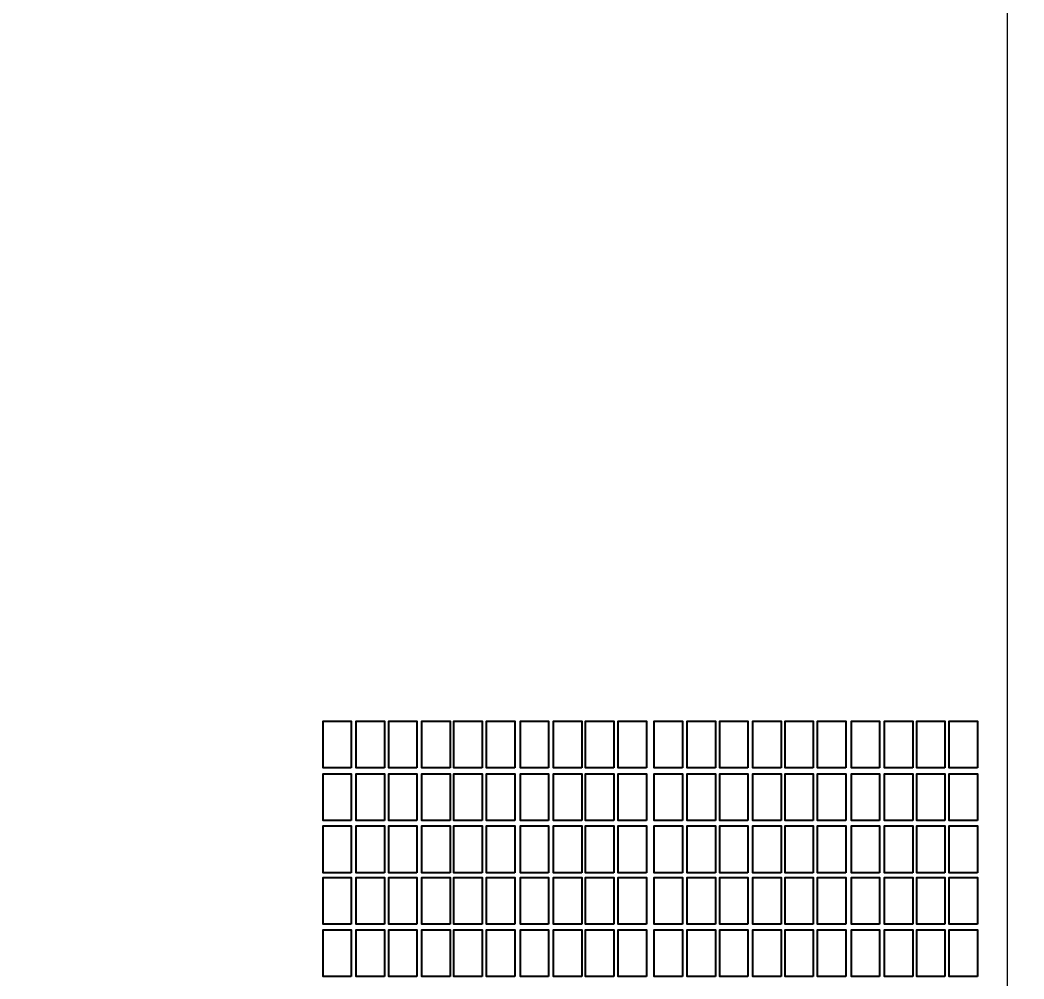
# Model space of a CAD drawing. Header units: metres. Extents: x 256329 to 886268, y -249371 to 355.
# Drawn here: x 284194.1 to 284302, y -1256.5 to -1153.4 of the extents above; entities that cross this region are included whole.
import ezdxf

# ---------------------------------------------------------------- set-up
doc = ezdxf.new("R2010")
doc.units = ezdxf.units.M
doc.header["$MEASUREMENT"] = 0
doc.linetypes.add('CONTINULUS', pattern=[0])
doc.layers.get('0').update_dxf_attribs({"lineweight": 18})
doc.layers.add('PARKING_UNIT', color=7, linetype='Continuous')

msp = doc.modelspace()

# ---------------------------------------------------------------- linework, layer by layer
msp.add_lwpolyline([(283932.142067, -896.325846), (284300.184425, -896.325846), (284300.184425, -1354.365052), (283932.142067, -1354.365052)], close=True)
at = {"layer": 'PARKING_UNIT', "color": 3, "linetype": 'CONTINULUS', "ltscale": 0.05}
for points in [[(284229.691476, -1233.816487), (284226.671476, -1233.816487), (284226.671476, -1228.796487), (284229.691476, -1228.796487), (284229.691476, -1233.816487)], [(284233.246193, -1233.816487), (284230.226193, -1233.816487), (284230.226193, -1228.796487), (284233.246193, -1228.796487), (284233.246193, -1233.816487)], [(284236.742128, -1233.816487), (284233.722128, -1233.816487), (284233.722128, -1228.796487), (284236.742128, -1228.796487), (284236.742128, -1233.816487)], [(284240.296845, -1233.816487), (284237.276845, -1233.816487), (284237.276845, -1228.796487), (284240.296845, -1228.796487), (284240.296845, -1233.816487)], [(284243.74575, -1233.816487), (284240.72575, -1233.816487), (284240.72575, -1228.796487), (284243.74575, -1228.796487), (284243.74575, -1233.816487)], [(284247.247561, -1233.816487), (284244.227561, -1233.816487), (284244.227561, -1228.796487), (284247.247561, -1228.796487), (284247.247561, -1233.816487)], [(284250.892392, -1233.816487), (284247.872392, -1233.816487), (284247.872392, -1228.796487), (284250.892392, -1228.796487), (284250.892392, -1233.816487)], [(284254.447109, -1233.816487), (284251.427109, -1233.816487), (284251.427109, -1228.796487), (284254.447109, -1228.796487), (284254.447109, -1233.816487)], [(284257.896014, -1233.816487), (284254.876014, -1233.816487), (284254.876014, -1228.796487), (284257.896014, -1228.796487), (284257.896014, -1233.816487)], [(284261.397825, -1233.816487), (284258.377825, -1233.816487), (284258.377825, -1228.796487), (284261.397825, -1228.796487), (284261.397825, -1233.816487)], [(284265.267076, -1233.816487), (284262.247076, -1233.816487), (284262.247076, -1228.796487), (284265.267076, -1228.796487), (284265.267076, -1233.816487)], [(284268.821793, -1233.816487), (284265.801793, -1233.816487), (284265.801793, -1228.796487), (284268.821793, -1228.796487), (284268.821793, -1233.816487)], [(284272.317728, -1233.816487), (284269.297728, -1233.816487), (284269.297728, -1228.796487), (284272.317728, -1228.796487), (284272.317728, -1233.816487)], [(284275.872445, -1233.816487), (284272.852445, -1233.816487), (284272.852445, -1228.796487), (284275.872445, -1228.796487), (284275.872445, -1233.816487)], [(284279.32135, -1233.816487), (284276.30135, -1233.816487), (284276.30135, -1228.796487), (284279.32135, -1228.796487), (284279.32135, -1233.816487)], [(284282.823161, -1233.816487), (284279.803161, -1233.816487), (284279.803161, -1228.796487), (284282.823161, -1228.796487), (284282.823161, -1233.816487)], [(284286.467992, -1233.816487), (284283.447992, -1233.816487), (284283.447992, -1228.796487), (284286.467992, -1228.796487), (284286.467992, -1233.816487)], [(284290.022709, -1233.816487), (284287.002709, -1233.816487), (284287.002709, -1228.796487), (284290.022709, -1228.796487), (284290.022709, -1233.816487)], [(284293.471614, -1233.816487), (284290.451614, -1233.816487), (284290.451614, -1228.796487), (284293.471614, -1228.796487), (284293.471614, -1233.816487)], [(284296.973425, -1233.816487), (284293.953425, -1233.816487), (284293.953425, -1228.796487), (284296.973425, -1228.796487), (284296.973425, -1233.816487)], [(284229.691476, -1239.486222), (284226.671476, -1239.486222), (284226.671476, -1234.466222), (284229.691476, -1234.466222), (284229.691476, -1239.486222)], [(284233.246193, -1239.486222), (284230.226193, -1239.486222), (284230.226193, -1234.466222), (284233.246193, -1234.466222), (284233.246193, -1239.486222)], [(284236.742128, -1239.486222), (284233.722128, -1239.486222), (284233.722128, -1234.466222), (284236.742128, -1234.466222), (284236.742128, -1239.486222)], [(284240.296845, -1239.486222), (284237.276845, -1239.486222), (284237.276845, -1234.466222), (284240.296845, -1234.466222), (284240.296845, -1239.486222)], [(284243.74575, -1239.486222), (284240.72575, -1239.486222), (284240.72575, -1234.466222), (284243.74575, -1234.466222), (284243.74575, -1239.486222)], [(284247.247561, -1239.486222), (284244.227561, -1239.486222), (284244.227561, -1234.466222), (284247.247561, -1234.466222), (284247.247561, -1239.486222)], [(284250.892392, -1239.486222), (284247.872392, -1239.486222), (284247.872392, -1234.466222), (284250.892392, -1234.466222), (284250.892392, -1239.486222)], [(284254.447109, -1239.486222), (284251.427109, -1239.486222), (284251.427109, -1234.466222), (284254.447109, -1234.466222), (284254.447109, -1239.486222)], [(284257.896014, -1239.486222), (284254.876014, -1239.486222), (284254.876014, -1234.466222), (284257.896014, -1234.466222), (284257.896014, -1239.486222)], [(284261.397825, -1239.486222), (284258.377825, -1239.486222), (284258.377825, -1234.466222), (284261.397825, -1234.466222), (284261.397825, -1239.486222)], [(284265.267076, -1239.486222), (284262.247076, -1239.486222), (284262.247076, -1234.466222), (284265.267076, -1234.466222), (284265.267076, -1239.486222)], [(284268.821793, -1239.486222), (284265.801793, -1239.486222), (284265.801793, -1234.466222), (284268.821793, -1234.466222), (284268.821793, -1239.486222)], [(284272.317728, -1239.486222), (284269.297728, -1239.486222), (284269.297728, -1234.466222), (284272.317728, -1234.466222), (284272.317728, -1239.486222)], [(284275.872445, -1239.486222), (284272.852445, -1239.486222), (284272.852445, -1234.466222), (284275.872445, -1234.466222), (284275.872445, -1239.486222)], [(284279.32135, -1239.486222), (284276.30135, -1239.486222), (284276.30135, -1234.466222), (284279.32135, -1234.466222), (284279.32135, -1239.486222)], [(284282.823161, -1239.486222), (284279.803161, -1239.486222), (284279.803161, -1234.466222), (284282.823161, -1234.466222), (284282.823161, -1239.486222)], [(284286.467992, -1239.486222), (284283.447992, -1239.486222), (284283.447992, -1234.466222), (284286.467992, -1234.466222), (284286.467992, -1239.486222)], [(284290.022709, -1239.486222), (284287.002709, -1239.486222), (284287.002709, -1234.466222), (284290.022709, -1234.466222), (284290.022709, -1239.486222)], [(284293.471614, -1239.486222), (284290.451614, -1239.486222), (284290.451614, -1234.466222), (284293.471614, -1234.466222), (284293.471614, -1239.486222)], [(284296.973425, -1239.486222), (284293.953425, -1239.486222), (284293.953425, -1234.466222), (284296.973425, -1234.466222), (284296.973425, -1239.486222)], [(284229.691476, -1245.092117), (284226.671476, -1245.092117), (284226.671476, -1240.072117), (284229.691476, -1240.072117), (284229.691476, -1245.092117)], [(284233.246193, -1245.092117), (284230.226193, -1245.092117), (284230.226193, -1240.072117), (284233.246193, -1240.072117), (284233.246193, -1245.092117)], [(284236.742128, -1245.092117), (284233.722128, -1245.092117), (284233.722128, -1240.072117), (284236.742128, -1240.072117), (284236.742128, -1245.092117)], [(284240.296845, -1245.092117), (284237.276845, -1245.092117), (284237.276845, -1240.072117), (284240.296845, -1240.072117), (284240.296845, -1245.092117)], [(284243.74575, -1245.092117), (284240.72575, -1245.092117), (284240.72575, -1240.072117), (284243.74575, -1240.072117), (284243.74575, -1245.092117)], [(284247.247561, -1245.092117), (284244.227561, -1245.092117), (284244.227561, -1240.072117), (284247.247561, -1240.072117), (284247.247561, -1245.092117)], [(284250.892392, -1245.092117), (284247.872392, -1245.092117), (284247.872392, -1240.072117), (284250.892392, -1240.072117), (284250.892392, -1245.092117)], [(284254.447109, -1245.092117), (284251.427109, -1245.092117), (284251.427109, -1240.072117), (284254.447109, -1240.072117), (284254.447109, -1245.092117)], [(284257.896014, -1245.092117), (284254.876014, -1245.092117), (284254.876014, -1240.072117), (284257.896014, -1240.072117), (284257.896014, -1245.092117)], [(284261.397825, -1245.092117), (284258.377825, -1245.092117), (284258.377825, -1240.072117), (284261.397825, -1240.072117), (284261.397825, -1245.092117)], [(284265.267076, -1245.092117), (284262.247076, -1245.092117), (284262.247076, -1240.072117), (284265.267076, -1240.072117), (284265.267076, -1245.092117)], [(284268.821793, -1245.092117), (284265.801793, -1245.092117), (284265.801793, -1240.072117), (284268.821793, -1240.072117), (284268.821793, -1245.092117)], [(284272.317728, -1245.092117), (284269.297728, -1245.092117), (284269.297728, -1240.072117), (284272.317728, -1240.072117), (284272.317728, -1245.092117)], [(284275.872445, -1245.092117), (284272.852445, -1245.092117), (284272.852445, -1240.072117), (284275.872445, -1240.072117), (284275.872445, -1245.092117)], [(284279.32135, -1245.092117), (284276.30135, -1245.092117), (284276.30135, -1240.072117), (284279.32135, -1240.072117), (284279.32135, -1245.092117)], [(284282.823161, -1245.092117), (284279.803161, -1245.092117), (284279.803161, -1240.072117), (284282.823161, -1240.072117), (284282.823161, -1245.092117)], [(284286.467992, -1245.092117), (284283.447992, -1245.092117), (284283.447992, -1240.072117), (284286.467992, -1240.072117), (284286.467992, -1245.092117)], [(284290.022709, -1245.092117), (284287.002709, -1245.092117), (284287.002709, -1240.072117), (284290.022709, -1240.072117), (284290.022709, -1245.092117)], [(284293.471614, -1245.092117), (284290.451614, -1245.092117), (284290.451614, -1240.072117), (284293.471614, -1240.072117), (284293.471614, -1245.092117)], [(284296.973425, -1245.092117), (284293.953425, -1245.092117), (284293.953425, -1240.072117), (284296.973425, -1240.072117), (284296.973425, -1245.092117)], [(284229.691476, -1250.645121), (284226.671476, -1250.645121), (284226.671476, -1245.625121), (284229.691476, -1245.625121), (284229.691476, -1250.645121)], [(284233.246193, -1250.645121), (284230.226193, -1250.645121), (284230.226193, -1245.625121), (284233.246193, -1245.625121), (284233.246193, -1250.645121)], [(284236.742128, -1250.645121), (284233.722128, -1250.645121), (284233.722128, -1245.625121), (284236.742128, -1245.625121), (284236.742128, -1250.645121)], [(284240.296845, -1250.645121), (284237.276845, -1250.645121), (284237.276845, -1245.625121), (284240.296845, -1245.625121), (284240.296845, -1250.645121)], [(284243.74575, -1250.645121), (284240.72575, -1250.645121), (284240.72575, -1245.625121), (284243.74575, -1245.625121), (284243.74575, -1250.645121)], [(284247.247561, -1250.645121), (284244.227561, -1250.645121), (284244.227561, -1245.625121), (284247.247561, -1245.625121), (284247.247561, -1250.645121)], [(284250.892392, -1250.645121), (284247.872392, -1250.645121), (284247.872392, -1245.625121), (284250.892392, -1245.625121), (284250.892392, -1250.645121)], [(284254.447109, -1250.645121), (284251.427109, -1250.645121), (284251.427109, -1245.625121), (284254.447109, -1245.625121), (284254.447109, -1250.645121)], [(284257.896014, -1250.645121), (284254.876014, -1250.645121), (284254.876014, -1245.625121), (284257.896014, -1245.625121), (284257.896014, -1250.645121)], [(284261.397825, -1250.645121), (284258.377825, -1250.645121), (284258.377825, -1245.625121), (284261.397825, -1245.625121), (284261.397825, -1250.645121)], [(284265.267076, -1250.645121), (284262.247076, -1250.645121), (284262.247076, -1245.625121), (284265.267076, -1245.625121), (284265.267076, -1250.645121)], [(284268.821793, -1250.645121), (284265.801793, -1250.645121), (284265.801793, -1245.625121), (284268.821793, -1245.625121), (284268.821793, -1250.645121)], [(284272.317728, -1250.645121), (284269.297728, -1250.645121), (284269.297728, -1245.625121), (284272.317728, -1245.625121), (284272.317728, -1250.645121)], [(284275.872445, -1250.645121), (284272.852445, -1250.645121), (284272.852445, -1245.625121), (284275.872445, -1245.625121), (284275.872445, -1250.645121)], [(284279.32135, -1250.645121), (284276.30135, -1250.645121), (284276.30135, -1245.625121), (284279.32135, -1245.625121), (284279.32135, -1250.645121)], [(284282.823161, -1250.645121), (284279.803161, -1250.645121), (284279.803161, -1245.625121), (284282.823161, -1245.625121), (284282.823161, -1250.645121)], [(284286.467992, -1250.645121), (284283.447992, -1250.645121), (284283.447992, -1245.625121), (284286.467992, -1245.625121), (284286.467992, -1250.645121)], [(284290.022709, -1250.645121), (284287.002709, -1250.645121), (284287.002709, -1245.625121), (284290.022709, -1245.625121), (284290.022709, -1250.645121)], [(284293.471614, -1250.645121), (284290.451614, -1250.645121), (284290.451614, -1245.625121), (284293.471614, -1245.625121), (284293.471614, -1250.645121)], [(284296.973425, -1250.645121), (284293.953425, -1250.645121), (284293.953425, -1245.625121), (284296.973425, -1245.625121), (284296.973425, -1250.645121)], [(284229.691476, -1256.251016), (284226.671476, -1256.251016), (284226.671476, -1251.231016), (284229.691476, -1251.231016), (284229.691476, -1256.251016)], [(284233.246193, -1256.251016), (284230.226193, -1256.251016), (284230.226193, -1251.231016), (284233.246193, -1251.231016), (284233.246193, -1256.251016)], [(284236.742128, -1256.251016), (284233.722128, -1256.251016), (284233.722128, -1251.231016), (284236.742128, -1251.231016), (284236.742128, -1256.251016)], [(284240.296845, -1256.251016), (284237.276845, -1256.251016), (284237.276845, -1251.231016), (284240.296845, -1251.231016), (284240.296845, -1256.251016)], [(284243.74575, -1256.251016), (284240.72575, -1256.251016), (284240.72575, -1251.231016), (284243.74575, -1251.231016), (284243.74575, -1256.251016)], [(284247.247561, -1256.251016), (284244.227561, -1256.251016), (284244.227561, -1251.231016), (284247.247561, -1251.231016), (284247.247561, -1256.251016)], [(284250.892392, -1256.251016), (284247.872392, -1256.251016), (284247.872392, -1251.231016), (284250.892392, -1251.231016), (284250.892392, -1256.251016)], [(284254.447109, -1256.251016), (284251.427109, -1256.251016), (284251.427109, -1251.231016), (284254.447109, -1251.231016), (284254.447109, -1256.251016)], [(284257.896014, -1256.251016), (284254.876014, -1256.251016), (284254.876014, -1251.231016), (284257.896014, -1251.231016), (284257.896014, -1256.251016)], [(284261.397825, -1256.251016), (284258.377825, -1256.251016), (284258.377825, -1251.231016), (284261.397825, -1251.231016), (284261.397825, -1256.251016)], [(284265.267076, -1256.251016), (284262.247076, -1256.251016), (284262.247076, -1251.231016), (284265.267076, -1251.231016), (284265.267076, -1256.251016)], [(284268.821793, -1256.251016), (284265.801793, -1256.251016), (284265.801793, -1251.231016), (284268.821793, -1251.231016), (284268.821793, -1256.251016)], [(284272.317728, -1256.251016), (284269.297728, -1256.251016), (284269.297728, -1251.231016), (284272.317728, -1251.231016), (284272.317728, -1256.251016)], [(284275.872445, -1256.251016), (284272.852445, -1256.251016), (284272.852445, -1251.231016), (284275.872445, -1251.231016), (284275.872445, -1256.251016)], [(284279.32135, -1256.251016), (284276.30135, -1256.251016), (284276.30135, -1251.231016), (284279.32135, -1251.231016), (284279.32135, -1256.251016)], [(284282.823161, -1256.251016), (284279.803161, -1256.251016), (284279.803161, -1251.231016), (284282.823161, -1251.231016), (284282.823161, -1256.251016)], [(284286.467992, -1256.251016), (284283.447992, -1256.251016), (284283.447992, -1251.231016), (284286.467992, -1251.231016), (284286.467992, -1256.251016)], [(284290.022709, -1256.251016), (284287.002709, -1256.251016), (284287.002709, -1251.231016), (284290.022709, -1251.231016), (284290.022709, -1256.251016)], [(284293.471614, -1256.251016), (284290.451614, -1256.251016), (284290.451614, -1251.231016), (284293.471614, -1251.231016), (284293.471614, -1256.251016)], [(284296.973425, -1256.251016), (284293.953425, -1256.251016), (284293.953425, -1251.231016), (284296.973425, -1251.231016), (284296.973425, -1256.251016)]]:
    msp.add_lwpolyline(points, close=True, dxfattribs=at)

doc.saveas('drawing.dxf')
